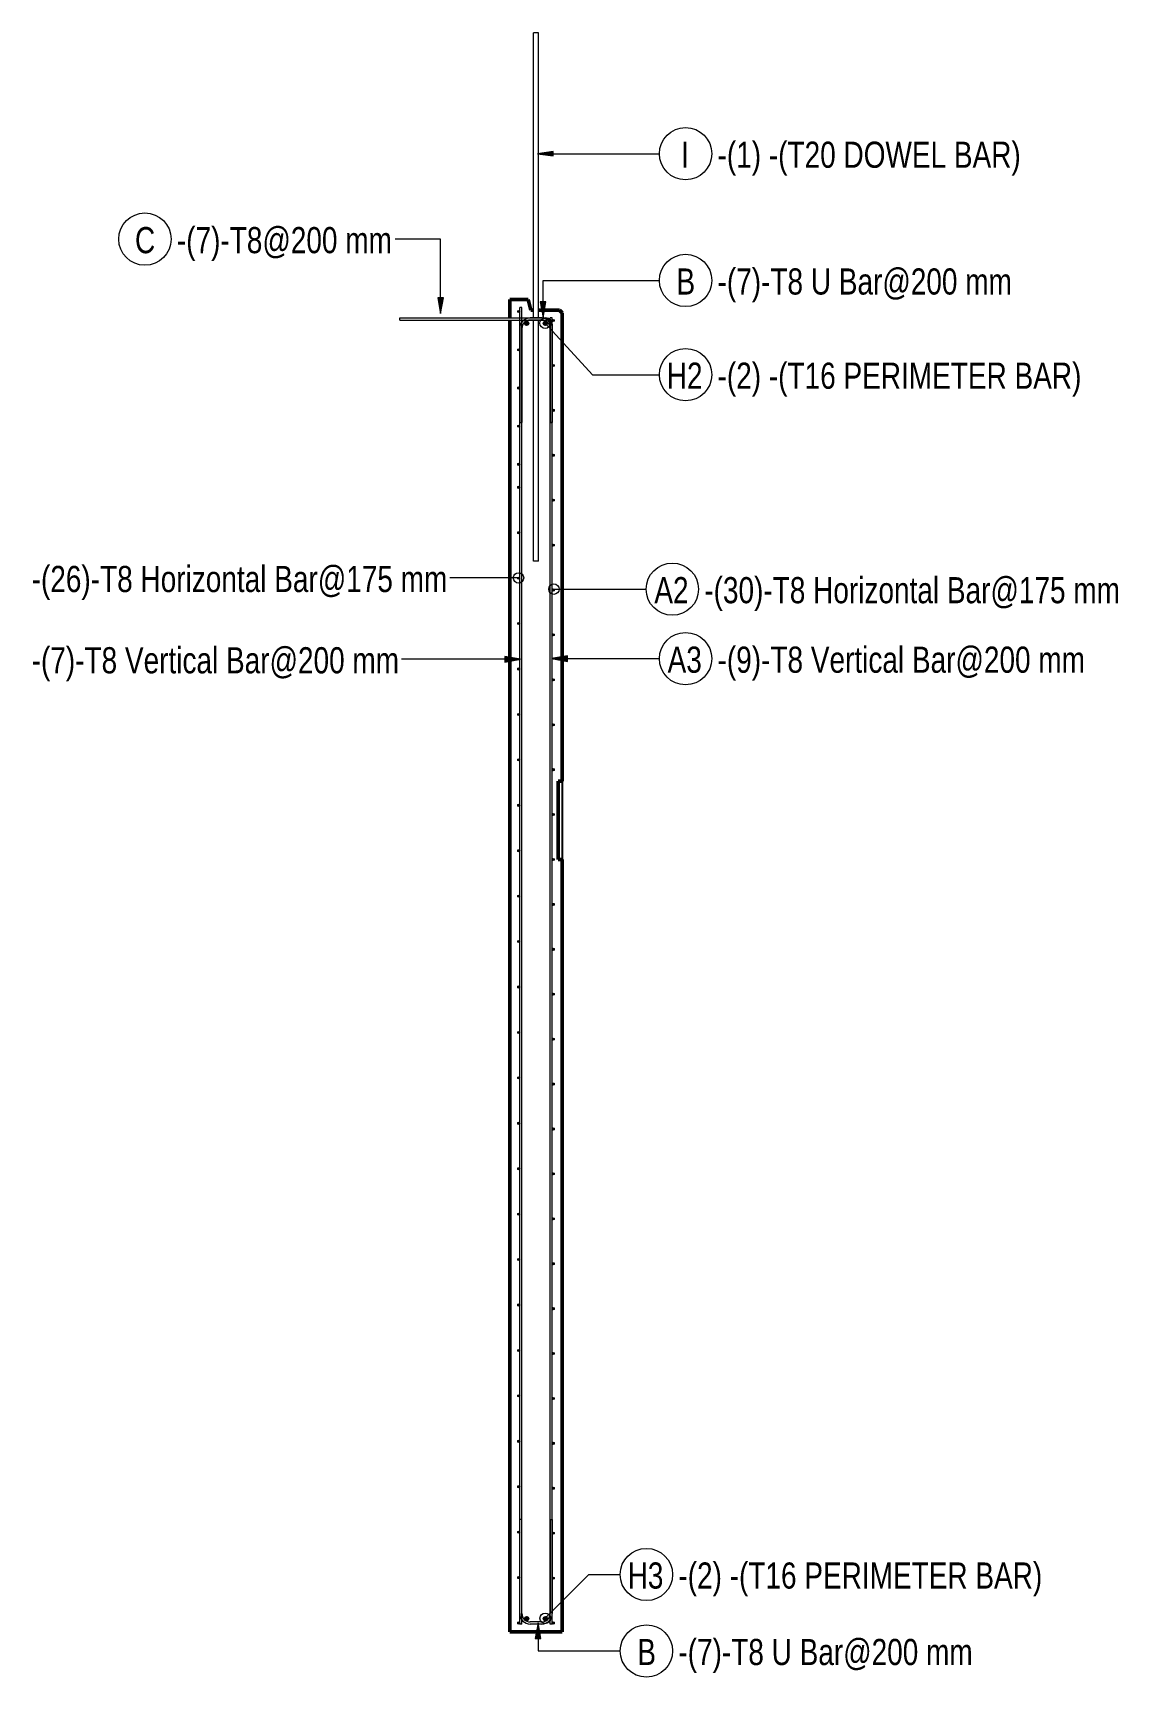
# Model space of a CAD drawing. Header units: millimetres. Extents: x 1454 to 26503, y -2036 to 18825.
# Drawn here: x 10923 to 15071, y -1568 to 4720 of the extents above; entities that cross this region are included whole.
import ezdxf

# ---------------------------------------------------------------- set-up
doc = ezdxf.new("R2010")
doc.units = ezdxf.units.MM
doc.linetypes.add('Dash', pattern=[6.36, 3.18, -3.18])
for name, color, linetype, lineweight in [('A-WALL', 113, 'Continuous', 25), ('A-WALL-HDLN', 110, 'Dash', 25), ('S-RBAR', 171, 'Continuous', 18), ('S-RBAR-IDEN', 171, 'Continuous', 9)]:
    doc.layers.add(name, color=color, linetype=linetype, lineweight=lineweight)
doc.styles.add('Nirmala UI Semilight', font='NirmalaS.ttf', dxfattribs={"width": 0.8, "height": 100})

# ---------------------------------------------------------------- blocks, each defined once
blk = doc.blocks.new('M_Rebar Tag_rfa MARK - ARROW-794226-Elevation Right 2')
at = {"layer": 'S-RBAR-IDEN'}
blk.add_circle((18607.3, 4258), 100, dxfattribs=at)
blk = doc.blocks.new('M_Rebar Tag_rfa Dimension - ARROW-793927-Elevation Right 2')
at = {"layer": 'S-RBAR-IDEN'}
blk.add_circle((16540.5, 3931.4), 100, dxfattribs=at)
blk = doc.blocks.new('M_Rebar Tag_rfa Dimension - DOT-793929-Elevation Right 2')
at = {"layer": 'S-RBAR-IDEN'}
blk.add_circle((18556.6, 2592.7), 100, dxfattribs=at)
blk = doc.blocks.new('M_Rebar Tag_rfa MARK - DOT 1 MM-794228-Elevation Right 2')
at = {"layer": 'S-RBAR-IDEN'}
blk.add_circle((18607.3, 3412.9), 100, dxfattribs=at)

msp = doc.modelspace()

# ---------------------------------------------------------------- hatches: boundary and pattern name
at = {"layer": 'S-RBAR'}
h = msp.add_hatch(color=256, dxfattribs=at)
edge = h.paths.add_edge_path()
edge.add_arc((12779.93621, 3654.25817), 4, 0, 360)
for points in [[(12779.93621, 3650.25817), (12783.93621, 3654.25817), (12779.93621, 3658.25817), (12775.93621, 3654.25817)], [(12807.58374, 3601.89155), (12816.52802, 3604.79772), (12816.52802, 3614.20228), (12807.58374, 3617.10845), (12802.05588, 3609.5)], [(12879.41376, 3601.89155), (12888.35803, 3604.79772), (12888.35803, 3614.20228), (12879.41376, 3617.10845), (12873.8859, 3609.5)], [(12911.93621, 3616), (12915.93621, 3620), (12911.93621, 3624), (12907.93621, 3620)], [(12779.93621, 3504.17871), (12783.93621, 3508.17871), (12779.93621, 3512.17871), (12775.93621, 3508.17871)], [(12911.93621, 3444.24138), (12915.93621, 3448.24138), (12911.93621, 3452.24138), (12907.93621, 3448.24138)], [(12779.93621, 3358.09926), (12783.93621, 3362.09926), (12779.93621, 3366.09926), (12775.93621, 3362.09926)], [(12911.93621, 3272.48276), (12915.93621, 3276.48276), (12911.93621, 3280.48276), (12907.93621, 3276.48276)], [(12779.93621, 3212.01981), (12783.93621, 3216.01981), (12779.93621, 3220.01981), (12775.93621, 3216.01981)], [(12911.93621, 3100.72414), (12915.93621, 3104.72414), (12911.93621, 3108.72414), (12907.93621, 3104.72414)], [(12779.93621, 3065.94035), (12783.93621, 3069.94035), (12779.93621, 3073.94035), (12775.93621, 3069.94035)], [(12779.93621, 2978.26923), (12783.93621, 2982.26923), (12779.93621, 2986.26923), (12775.93621, 2982.26923)], [(12911.93621, 2928.96552), (12915.93621, 2932.96552), (12911.93621, 2936.96552), (12907.93621, 2932.96552)], [(12779.93621, 2804.53846), (12783.93621, 2808.53846), (12779.93621, 2812.53846), (12775.93621, 2808.53846)], [(12911.93621, 2757.2069), (12915.93621, 2761.2069), (12911.93621, 2765.2069), (12907.93621, 2761.2069)], [(12779.93621, 2630.80769), (12783.93621, 2634.80769), (12779.93621, 2638.80769), (12775.93621, 2634.80769)], [(12911.93621, 2585.44828), (12915.93621, 2589.44828), (12911.93621, 2593.44828), (12907.93621, 2589.44828)], [(12779.93621, 2457.07692), (12783.93621, 2461.07692), (12779.93621, 2465.07692), (12775.93621, 2461.07692)], [(12911.93621, 2413.68966), (12915.93621, 2417.68966), (12911.93621, 2421.68966), (12907.93621, 2417.68966)], [(12779.93621, 2283.34615), (12783.93621, 2287.34615), (12779.93621, 2291.34615), (12775.93621, 2287.34615)], [(12911.93621, 2241.93103), (12915.93621, 2245.93103), (12911.93621, 2249.93103), (12907.93621, 2245.93103)], [(12779.93621, 2109.61538), (12783.93621, 2113.61538), (12779.93621, 2117.61538), (12775.93621, 2113.61538)], [(12911.93621, 2070.17241), (12915.93621, 2074.17241), (12911.93621, 2078.17241), (12907.93621, 2074.17241)], [(12779.93621, 1935.88462), (12783.93621, 1939.88462), (12779.93621, 1943.88462), (12775.93621, 1939.88462)], [(12911.93621, 1898.41379), (12915.93621, 1902.41379), (12911.93621, 1906.41379), (12907.93621, 1902.41379)], [(12779.93621, 1762.15385), (12783.93621, 1766.15385), (12779.93621, 1770.15385), (12775.93621, 1766.15385)], [(12911.93621, 1726.65517), (12915.93621, 1730.65517), (12911.93621, 1734.65517), (12907.93621, 1730.65517)], [(12779.93621, 1588.42308), (12783.93621, 1592.42308), (12779.93621, 1596.42308), (12775.93621, 1592.42308)], [(12911.93621, 1554.89655), (12915.93621, 1558.89655), (12911.93621, 1562.89655), (12907.93621, 1558.89655)], [(12779.93621, 1414.69231), (12783.93621, 1418.69231), (12779.93621, 1422.69231), (12775.93621, 1418.69231)], [(12911.93621, 1383.13793), (12915.93621, 1387.13793), (12911.93621, 1391.13793), (12907.93621, 1387.13793)], [(12779.93621, 1240.96154), (12783.93621, 1244.96154), (12779.93621, 1248.96154), (12775.93621, 1244.96154)], [(12911.93621, 1211.37931), (12915.93621, 1215.37931), (12911.93621, 1219.37931), (12907.93621, 1215.37931)], [(12779.93621, 1067.23077), (12783.93621, 1071.23077), (12779.93621, 1075.23077), (12775.93621, 1071.23077)], [(12911.93621, 1039.62069), (12915.93621, 1043.62069), (12911.93621, 1047.62069), (12907.93621, 1043.62069)], [(12779.93621, 893.5), (12783.93621, 897.5), (12779.93621, 901.5), (12775.93621, 897.5)], [(12911.93621, 867.86207), (12915.93621, 871.86207), (12911.93621, 875.86207), (12907.93621, 871.86207)], [(12779.93621, 719.76923), (12783.93621, 723.76923), (12779.93621, 727.76923), (12775.93621, 723.76923)], [(12911.93621, 696.10345), (12915.93621, 700.10345), (12911.93621, 704.10345), (12907.93621, 700.10345)], [(12779.93621, 546.03846), (12783.93621, 550.03846), (12779.93621, 554.03846), (12775.93621, 550.03846)], [(12911.93621, 524.34483), (12915.93621, 528.34483), (12911.93621, 532.34483), (12907.93621, 528.34483)], [(12779.93621, 372.30769), (12783.93621, 376.30769), (12779.93621, 380.30769), (12775.93621, 376.30769)], [(12911.93621, 352.58621), (12915.93621, 356.58621), (12911.93621, 360.58621), (12907.93621, 356.58621)], [(12779.93621, 198.57692), (12783.93621, 202.57692), (12779.93621, 206.57692), (12775.93621, 202.57692)], [(12911.93621, 180.82759), (12915.93621, 184.82759), (12911.93621, 188.82759), (12907.93621, 184.82759)], [(12779.93621, 24.84615), (12783.93621, 28.84615), (12779.93621, 32.84615), (12775.93621, 28.84615)], [(12911.93621, 9.06897), (12915.93621, 13.06897), (12911.93621, 17.06897), (12907.93621, 13.06897)], [(12779.93621, -148.88462), (12783.93621, -144.88462), (12779.93621, -140.88462), (12775.93621, -144.88462)], [(12911.93621, -162.68966), (12915.93621, -158.68966), (12911.93621, -154.68966), (12907.93621, -158.68966)], [(12779.93621, -322.61538), (12783.93621, -318.61538), (12779.93621, -314.61538), (12775.93621, -318.61538)], [(12911.93621, -334.44828), (12915.93621, -330.44828), (12911.93621, -326.44828), (12907.93621, -330.44828)], [(12779.93621, -496.34615), (12783.93621, -492.34615), (12779.93621, -488.34615), (12775.93621, -492.34615)], [(12911.93621, -506.2069), (12915.93621, -502.2069), (12911.93621, -498.2069), (12907.93621, -502.2069)], [(12779.93621, -670.07692), (12783.93621, -666.07692), (12779.93621, -662.07692), (12775.93621, -666.07692)], [(12911.93621, -677.96552), (12915.93621, -673.96552), (12911.93621, -669.96552), (12907.93621, -673.96552)], [(12779.93621, -843.80769), (12783.93621, -839.80769), (12779.93621, -835.80769), (12775.93621, -839.80769)], [(12911.93621, -849.72414), (12915.93621, -845.72414), (12911.93621, -841.72414), (12907.93621, -845.72414)], [(12779.93621, -1017.53846), (12783.93621, -1013.53846), (12779.93621, -1009.53846), (12775.93621, -1013.53846)], [(12911.93621, -1021.48276), (12915.93621, -1017.48276), (12911.93621, -1013.48276), (12907.93621, -1017.48276)], [(12779.93621, -1191.26923), (12783.93621, -1187.26923), (12779.93621, -1183.26923), (12775.93621, -1187.26923)], [(12911.93621, -1193.24138), (12915.93621, -1189.24138), (12911.93621, -1185.24138), (12907.93621, -1189.24138)], [(12779.93621, -1365), (12783.93621, -1361), (12779.93621, -1357), (12775.93621, -1361)], [(12812.52802, -1352.10845), (12818.05588, -1344.5), (12812.52802, -1336.89155), (12803.58374, -1339.79772), (12803.58374, -1349.20228)], [(12884.35803, -1352.10845), (12889.8859, -1344.5), (12884.35803, -1336.89155), (12875.41376, -1339.79772), (12875.41376, -1349.20228)], [(12911.93621, -1365), (12915.93621, -1361), (12911.93621, -1357), (12907.93621, -1361)]]:
    msp.add_hatch(color=256, dxfattribs=at).paths.add_polyline_path(points)
h = msp.add_hatch(color=256, dxfattribs=at)
edge = h.paths.add_edge_path()
edge.add_arc((12810.05588, 3609.5), 8, 0, 360)
h = msp.add_hatch(color=256, dxfattribs=at)
edge = h.paths.add_edge_path()
edge.add_arc((12881.8859, 3609.5), 8, 0, 360)
h = msp.add_hatch(color=256, dxfattribs=at)
edge = h.paths.add_edge_path()
edge.add_arc((12911.93621, 3620), 4, 0, 360)
h = msp.add_hatch(color=256, dxfattribs=at)
edge = h.paths.add_edge_path()
edge.add_arc((12779.93621, 3508.17871), 4, 0, 360)
h = msp.add_hatch(color=256, dxfattribs=at)
edge = h.paths.add_edge_path()
edge.add_arc((12911.93621, 3448.24138), 4, 0, 360)
h = msp.add_hatch(color=256, dxfattribs=at)
edge = h.paths.add_edge_path()
edge.add_arc((12779.93621, 3362.09926), 4, 0, 360)
h = msp.add_hatch(color=256, dxfattribs=at)
edge = h.paths.add_edge_path()
edge.add_arc((12911.93621, 3276.48276), 4, 0, 360)
h = msp.add_hatch(color=256, dxfattribs=at)
edge = h.paths.add_edge_path()
edge.add_arc((12779.93621, 3216.01981), 4, 0, 360)
h = msp.add_hatch(color=256, dxfattribs=at)
edge = h.paths.add_edge_path()
edge.add_arc((12911.93621, 3104.72414), 4, 0, 360)
h = msp.add_hatch(color=256, dxfattribs=at)
edge = h.paths.add_edge_path()
edge.add_arc((12779.93621, 3069.94035), 4, 0, 360)
h = msp.add_hatch(color=256, dxfattribs=at)
edge = h.paths.add_edge_path()
edge.add_arc((12779.93621, 2982.26923), 4, 0, 360)
h = msp.add_hatch(color=256, dxfattribs=at)
edge = h.paths.add_edge_path()
edge.add_arc((12911.93621, 2932.96552), 4, 0, 360)
h = msp.add_hatch(color=256, dxfattribs=at)
edge = h.paths.add_edge_path()
edge.add_arc((12779.93621, 2808.53846), 4, 0, 360)
h = msp.add_hatch(color=256, dxfattribs=at)
edge = h.paths.add_edge_path()
edge.add_arc((12911.93621, 2761.2069), 4, 0, 360)
h = msp.add_hatch(color=256, dxfattribs=at)
edge = h.paths.add_edge_path()
edge.add_arc((12779.93621, 2634.80769), 4, 0, 360)
h = msp.add_hatch(color=256, dxfattribs=at)
edge = h.paths.add_edge_path()
edge.add_arc((12911.93621, 2589.44828), 4, 0, 360)
h = msp.add_hatch(color=256, dxfattribs=at)
edge = h.paths.add_edge_path()
edge.add_arc((12779.93621, 2461.07692), 4, 0, 360)
h = msp.add_hatch(color=256, dxfattribs=at)
edge = h.paths.add_edge_path()
edge.add_arc((12911.93621, 2417.68966), 4, 0, 360)
h = msp.add_hatch(color=256, dxfattribs=at)
edge = h.paths.add_edge_path()
edge.add_arc((12779.93621, 2287.34615), 4, 0, 360)
h = msp.add_hatch(color=256, dxfattribs=at)
edge = h.paths.add_edge_path()
edge.add_arc((12911.93621, 2245.93103), 4, 0, 360)
h = msp.add_hatch(color=256, dxfattribs=at)
edge = h.paths.add_edge_path()
edge.add_arc((12779.93621, 2113.61538), 4, 0, 360)
h = msp.add_hatch(color=256, dxfattribs=at)
edge = h.paths.add_edge_path()
edge.add_arc((12911.93621, 2074.17241), 4, 0, 360)
h = msp.add_hatch(color=256, dxfattribs=at)
edge = h.paths.add_edge_path()
edge.add_arc((12779.93621, 1939.88462), 4, 0, 360)
h = msp.add_hatch(color=256, dxfattribs=at)
edge = h.paths.add_edge_path()
edge.add_arc((12911.93621, 1902.41379), 4, 0, 360)
h = msp.add_hatch(color=256, dxfattribs=at)
edge = h.paths.add_edge_path()
edge.add_arc((12779.93621, 1766.15385), 4, 0, 360)
h = msp.add_hatch(color=256, dxfattribs=at)
edge = h.paths.add_edge_path()
edge.add_arc((12911.93621, 1730.65517), 4, 0, 360)
h = msp.add_hatch(color=256, dxfattribs=at)
edge = h.paths.add_edge_path()
edge.add_arc((12779.93621, 1592.42308), 4, 0, 360)
h = msp.add_hatch(color=256, dxfattribs=at)
edge = h.paths.add_edge_path()
edge.add_arc((12911.93621, 1558.89655), 4, 0, 360)
h = msp.add_hatch(color=256, dxfattribs=at)
edge = h.paths.add_edge_path()
edge.add_arc((12779.93621, 1418.69231), 4, 0, 360)
h = msp.add_hatch(color=256, dxfattribs=at)
edge = h.paths.add_edge_path()
edge.add_arc((12911.93621, 1387.13793), 4, 0, 360)
h = msp.add_hatch(color=256, dxfattribs=at)
edge = h.paths.add_edge_path()
edge.add_arc((12779.93621, 1244.96154), 4, 0, 360)
h = msp.add_hatch(color=256, dxfattribs=at)
edge = h.paths.add_edge_path()
edge.add_arc((12911.93621, 1215.37931), 4, 0, 360)
h = msp.add_hatch(color=256, dxfattribs=at)
edge = h.paths.add_edge_path()
edge.add_arc((12779.93621, 1071.23077), 4, 0, 360)
h = msp.add_hatch(color=256, dxfattribs=at)
edge = h.paths.add_edge_path()
edge.add_arc((12911.93621, 1043.62069), 4, 0, 360)
h = msp.add_hatch(color=256, dxfattribs=at)
edge = h.paths.add_edge_path()
edge.add_arc((12779.93621, 897.5), 4, 0, 360)
h = msp.add_hatch(color=256, dxfattribs=at)
edge = h.paths.add_edge_path()
edge.add_arc((12911.93621, 871.86207), 4, 0, 360)
h = msp.add_hatch(color=256, dxfattribs=at)
edge = h.paths.add_edge_path()
edge.add_arc((12779.93621, 723.76923), 4, 0, 360)
h = msp.add_hatch(color=256, dxfattribs=at)
edge = h.paths.add_edge_path()
edge.add_arc((12911.93621, 700.10345), 4, 0, 360)
h = msp.add_hatch(color=256, dxfattribs=at)
edge = h.paths.add_edge_path()
edge.add_arc((12779.93621, 550.03846), 4, 0, 360)
h = msp.add_hatch(color=256, dxfattribs=at)
edge = h.paths.add_edge_path()
edge.add_arc((12911.93621, 528.34483), 4, 0, 360)
h = msp.add_hatch(color=256, dxfattribs=at)
edge = h.paths.add_edge_path()
edge.add_arc((12779.93621, 376.30769), 4, 0, 360)
h = msp.add_hatch(color=256, dxfattribs=at)
edge = h.paths.add_edge_path()
edge.add_arc((12911.93621, 356.58621), 4, 0, 360)
h = msp.add_hatch(color=256, dxfattribs=at)
edge = h.paths.add_edge_path()
edge.add_arc((12779.93621, 202.57692), 4, 0, 360)
h = msp.add_hatch(color=256, dxfattribs=at)
edge = h.paths.add_edge_path()
edge.add_arc((12911.93621, 184.82759), 4, 0, 360)
h = msp.add_hatch(color=256, dxfattribs=at)
edge = h.paths.add_edge_path()
edge.add_arc((12779.93621, 28.84615), 4, 0, 360)
h = msp.add_hatch(color=256, dxfattribs=at)
edge = h.paths.add_edge_path()
edge.add_arc((12911.93621, 13.06897), 4, 0, 360)
h = msp.add_hatch(color=256, dxfattribs=at)
edge = h.paths.add_edge_path()
edge.add_arc((12779.93621, -144.88462), 4, 0, 360)
h = msp.add_hatch(color=256, dxfattribs=at)
edge = h.paths.add_edge_path()
edge.add_arc((12911.93621, -158.68966), 4, 0, 360)
h = msp.add_hatch(color=256, dxfattribs=at)
edge = h.paths.add_edge_path()
edge.add_arc((12779.93621, -318.61538), 4, 0, 360)
h = msp.add_hatch(color=256, dxfattribs=at)
edge = h.paths.add_edge_path()
edge.add_arc((12911.93621, -330.44828), 4, 0, 360)
h = msp.add_hatch(color=256, dxfattribs=at)
edge = h.paths.add_edge_path()
edge.add_arc((12779.93621, -492.34615), 4, 0, 360)
h = msp.add_hatch(color=256, dxfattribs=at)
edge = h.paths.add_edge_path()
edge.add_arc((12911.93621, -502.2069), 4, 0, 360)
h = msp.add_hatch(color=256, dxfattribs=at)
edge = h.paths.add_edge_path()
edge.add_arc((12779.93621, -666.07692), 4, 0, 360)
h = msp.add_hatch(color=256, dxfattribs=at)
edge = h.paths.add_edge_path()
edge.add_arc((12911.93621, -673.96552), 4, 0, 360)
h = msp.add_hatch(color=256, dxfattribs=at)
edge = h.paths.add_edge_path()
edge.add_arc((12779.93621, -839.80769), 4, 0, 360)
h = msp.add_hatch(color=256, dxfattribs=at)
edge = h.paths.add_edge_path()
edge.add_arc((12911.93621, -845.72414), 4, 0, 360)
h = msp.add_hatch(color=256, dxfattribs=at)
edge = h.paths.add_edge_path()
edge.add_arc((12779.93621, -1013.53846), 4, 0, 360)
h = msp.add_hatch(color=256, dxfattribs=at)
edge = h.paths.add_edge_path()
edge.add_arc((12911.93621, -1017.48276), 4, 0, 360)
h = msp.add_hatch(color=256, dxfattribs=at)
edge = h.paths.add_edge_path()
edge.add_arc((12779.93621, -1187.26923), 4, 0, 360)
h = msp.add_hatch(color=256, dxfattribs=at)
edge = h.paths.add_edge_path()
edge.add_arc((12911.93621, -1189.24138), 4, 0, 360)
h = msp.add_hatch(color=256, dxfattribs=at)
edge = h.paths.add_edge_path()
edge.add_arc((12779.93621, -1361), 4, 0, 360)
h = msp.add_hatch(color=256, dxfattribs=at)
edge = h.paths.add_edge_path()
edge.add_arc((12810.05588, -1344.5), 8, 0, 360)
h = msp.add_hatch(color=256, dxfattribs=at)
edge = h.paths.add_edge_path()
edge.add_arc((12881.8859, -1344.5), 8, 0, 360)
h = msp.add_hatch(color=256, dxfattribs=at)
edge = h.paths.add_edge_path()
edge.add_arc((12911.93621, -1361), 4, 0, 360)
at = {"layer": 'S-RBAR-IDEN'}
for points in [[(12851.98527, 4258.02639), (12911.98527, 4250.12724), (12911.98527, 4265.92554)], [(12481.34324, 3646.96792), (12491.92286, 3706.96792), (12470.76362, 3706.96792)], [(12872.92756, 3631.45246), (12883.50718, 3691.45246), (12862.34794, 3691.45246)], [(12786.23265, 2324.6758), (12726.23265, 2335.25542), (12726.23265, 2314.09618)], [(12905.82974, 2326.94405), (12965.82974, 2316.36444), (12965.82974, 2337.52367)], [(12853.84513, -1360.40321), (12843.26552, -1420.40321), (12864.42475, -1420.40321)]]:
    msp.add_hatch(color=256, dxfattribs=at).paths.add_polyline_path(points)

# ---------------------------------------------------------------- linework, layer by layer
at = {"layer": 'A-WALL', "lineweight": 50}
for p, q in [((12815.93393, 3700), (12745.93621, 3700)), ((12745.93621, 3700), (12745.93621, 3630)), ((12825.93393, 3660), (12815.93393, 3700)), ((12835.93621, 3660), (12825.93393, 3660)), ((12935.93621, 3660), (12855.93621, 3660)), ((12945.93621, 3650), (12935.93621, 3660)), ((12945.93621, 1857.85738), (12945.93621, 3650)), ((12745.93621, 3622), (12745.93621, -1395)), ((12930.93621, 1558.38351), (12930.93621, 1857.85738)), ((12930.93621, 1857.85738), (12945.93621, 1857.85738)), ((12945.93621, 1558.38351), (12930.93621, 1558.38351)), ((12945.93621, -1395), (12945.93621, 1558.38351)), ((12745.93621, -1395), (12945.93621, -1395))]:
    msp.add_line(p, q, dxfattribs=at)
at = {"layer": 'A-WALL'}
msp.add_line((12945.93621, 1855.86511), (12945.93621, 1560.37578), dxfattribs=at)
at = {"layer": 'A-WALL-HDLN'}
for p, q in [((12945.93621, 1858.08022), (12945.93621, 1855.86511)), ((12945.93621, 1560.37578), (12945.93621, 1558.16067))]:
    msp.add_line(p, q, dxfattribs=at)
at = {"layer": 'S-RBAR'}
for p, q in [((12855.93621, 4720), (12835.93621, 4720)), ((12835.93621, 3630), (12835.93621, 4720)), ((12855.93621, 3630), (12855.93621, 4720)), ((12779.93621, 3658.25817), (12775.93621, 3654.25817)), ((12775.93621, 3654.25817), (12779.93621, 3650.25817)), ((12783.93621, 3654.25817), (12779.93621, 3658.25817)), ((12779.93621, 3650.25817), (12783.93621, 3654.25817)), ((12791.93621, 3670), (12783.93621, 3670)), ((12783.93621, -1365), (12783.93621, 3670)), ((12791.93621, -1365), (12791.93621, 3670)), ((12325.93621, 3630), (12884.09476, 3630)), ((12325.93621, 3622), (12325.93621, 3630)), ((12325.93621, 3622), (12884.09476, 3622)), ((12783.93621, 3590), (12783.93621, 3230)), ((12791.93621, 3590), (12791.93621, 3230)), ((12807.58374, 3617.10845), (12802.05588, 3609.5)), ((12802.05588, 3609.5), (12807.58374, 3601.89155)), ((12816.52802, 3614.20228), (12807.58374, 3617.10845)), ((12807.58374, 3601.89155), (12816.52802, 3604.79772)), ((12816.52802, 3604.79772), (12816.52802, 3614.20228)), ((12867.93621, 3630), (12823.93621, 3630)), ((12867.93621, 3622), (12823.93621, 3622)), ((12835.93621, 2700), (12835.93621, 3622)), ((12855.93621, 2700), (12855.93621, 3622)), ((12879.41376, 3617.10845), (12873.8859, 3609.5)), ((12873.8859, 3609.5), (12879.41376, 3601.89155)), ((12888.35803, 3614.20228), (12879.41376, 3617.10845)), ((12879.41376, 3601.89155), (12888.35803, 3604.79772)), ((12888.35803, 3604.79772), (12888.35803, 3614.20228)), ((12907.93621, 3630), (12899.93621, 3630)), ((12899.93621, -1365), (12899.93621, 3630)), ((12899.93621, 3230), (12899.93621, 3590)), ((12900.09476, 3606), (12900.09476, 3230)), ((12907.93621, -1365), (12907.93621, 3630)), ((12911.93621, 3624), (12907.93621, 3620)), ((12907.93621, 3620), (12911.93621, 3616)), ((12907.93621, 3230), (12907.93621, 3590)), ((12908.09476, 3606), (12908.09476, 3230)), ((12915.93621, 3620), (12911.93621, 3624)), ((12911.93621, 3616), (12915.93621, 3620)), ((12779.93621, 3512.17871), (12775.93621, 3508.17871)), ((12775.93621, 3508.17871), (12779.93621, 3504.17871)), ((12783.93621, 3508.17871), (12779.93621, 3512.17871)), ((12779.93621, 3504.17871), (12783.93621, 3508.17871)), ((12911.93621, 3452.24138), (12907.93621, 3448.24138)), ((12907.93621, 3448.24138), (12911.93621, 3444.24138)), ((12915.93621, 3448.24138), (12911.93621, 3452.24138)), ((12911.93621, 3444.24138), (12915.93621, 3448.24138)), ((12779.93621, 3366.09926), (12775.93621, 3362.09926)), ((12775.93621, 3362.09926), (12779.93621, 3358.09926)), ((12783.93621, 3362.09926), (12779.93621, 3366.09926)), ((12779.93621, 3358.09926), (12783.93621, 3362.09926)), ((12911.93621, 3280.48276), (12907.93621, 3276.48276)), ((12907.93621, 3276.48276), (12911.93621, 3272.48276)), ((12915.93621, 3276.48276), (12911.93621, 3280.48276)), ((12911.93621, 3272.48276), (12915.93621, 3276.48276)), ((12779.93621, 3220.01981), (12775.93621, 3216.01981)), ((12775.93621, 3216.01981), (12779.93621, 3212.01981)), ((12783.93621, 3216.01981), (12779.93621, 3220.01981)), ((12779.93621, 3212.01981), (12783.93621, 3216.01981)), ((12783.93621, 3230), (12791.93621, 3230)), ((12907.93621, 3230), (12899.93621, 3230)), ((12900.09476, 3230), (12908.09476, 3230)), ((12911.93621, 3108.72414), (12907.93621, 3104.72414)), ((12907.93621, 3104.72414), (12911.93621, 3100.72414)), ((12915.93621, 3104.72414), (12911.93621, 3108.72414)), ((12911.93621, 3100.72414), (12915.93621, 3104.72414)), ((12779.93621, 3073.94035), (12775.93621, 3069.94035)), ((12775.93621, 3069.94035), (12779.93621, 3065.94035)), ((12783.93621, 3069.94035), (12779.93621, 3073.94035)), ((12779.93621, 3065.94035), (12783.93621, 3069.94035)), ((12779.93621, 2986.26923), (12775.93621, 2982.26923)), ((12775.93621, 2982.26923), (12779.93621, 2978.26923)), ((12783.93621, 2982.26923), (12779.93621, 2986.26923)), ((12779.93621, 2978.26923), (12783.93621, 2982.26923)), ((12911.93621, 2936.96552), (12907.93621, 2932.96552)), ((12907.93621, 2932.96552), (12911.93621, 2928.96552)), ((12915.93621, 2932.96552), (12911.93621, 2936.96552)), ((12911.93621, 2928.96552), (12915.93621, 2932.96552)), ((12779.93621, 2812.53846), (12775.93621, 2808.53846)), ((12775.93621, 2808.53846), (12779.93621, 2804.53846)), ((12783.93621, 2808.53846), (12779.93621, 2812.53846)), ((12779.93621, 2804.53846), (12783.93621, 2808.53846)), ((12911.93621, 2765.2069), (12907.93621, 2761.2069)), ((12907.93621, 2761.2069), (12911.93621, 2757.2069)), ((12915.93621, 2761.2069), (12911.93621, 2765.2069)), ((12911.93621, 2757.2069), (12915.93621, 2761.2069)), ((12855.93621, 2700), (12835.93621, 2700)), ((12779.93621, 2638.80769), (12775.93621, 2634.80769)), ((12775.93621, 2634.80769), (12779.93621, 2630.80769)), ((12783.93621, 2634.80769), (12779.93621, 2638.80769)), ((12779.93621, 2630.80769), (12783.93621, 2634.80769)), ((12911.93621, 2593.44828), (12907.93621, 2589.44828)), ((12907.93621, 2589.44828), (12911.93621, 2585.44828)), ((12915.93621, 2589.44828), (12911.93621, 2593.44828)), ((12911.93621, 2585.44828), (12915.93621, 2589.44828)), ((12779.93621, 2465.07692), (12775.93621, 2461.07692)), ((12775.93621, 2461.07692), (12779.93621, 2457.07692)), ((12783.93621, 2461.07692), (12779.93621, 2465.07692)), ((12779.93621, 2457.07692), (12783.93621, 2461.07692)), ((12911.93621, 2421.68966), (12907.93621, 2417.68966)), ((12907.93621, 2417.68966), (12911.93621, 2413.68966)), ((12915.93621, 2417.68966), (12911.93621, 2421.68966)), ((12911.93621, 2413.68966), (12915.93621, 2417.68966)), ((12779.93621, 2291.34615), (12775.93621, 2287.34615)), ((12775.93621, 2287.34615), (12779.93621, 2283.34615)), ((12783.93621, 2287.34615), (12779.93621, 2291.34615)), ((12779.93621, 2283.34615), (12783.93621, 2287.34615)), ((12911.93621, 2249.93103), (12907.93621, 2245.93103)), ((12907.93621, 2245.93103), (12911.93621, 2241.93103)), ((12915.93621, 2245.93103), (12911.93621, 2249.93103)), ((12911.93621, 2241.93103), (12915.93621, 2245.93103)), ((12779.93621, 2117.61538), (12775.93621, 2113.61538)), ((12775.93621, 2113.61538), (12779.93621, 2109.61538)), ((12783.93621, 2113.61538), (12779.93621, 2117.61538)), ((12779.93621, 2109.61538), (12783.93621, 2113.61538)), ((12911.93621, 2078.17241), (12907.93621, 2074.17241)), ((12915.93621, 2074.17241), (12911.93621, 2078.17241)), ((12907.93621, 2074.17241), (12911.93621, 2070.17241)), ((12911.93621, 2070.17241), (12915.93621, 2074.17241)), ((12779.93621, 1943.88462), (12775.93621, 1939.88462)), ((12775.93621, 1939.88462), (12779.93621, 1935.88462)), ((12783.93621, 1939.88462), (12779.93621, 1943.88462)), ((12779.93621, 1935.88462), (12783.93621, 1939.88462)), ((12911.93621, 1906.41379), (12907.93621, 1902.41379)), ((12907.93621, 1902.41379), (12911.93621, 1898.41379)), ((12915.93621, 1902.41379), (12911.93621, 1906.41379)), ((12911.93621, 1898.41379), (12915.93621, 1902.41379)), ((12779.93621, 1770.15385), (12775.93621, 1766.15385)), ((12775.93621, 1766.15385), (12779.93621, 1762.15385)), ((12783.93621, 1766.15385), (12779.93621, 1770.15385)), ((12779.93621, 1762.15385), (12783.93621, 1766.15385)), ((12911.93621, 1734.65517), (12907.93621, 1730.65517)), ((12907.93621, 1730.65517), (12911.93621, 1726.65517)), ((12915.93621, 1730.65517), (12911.93621, 1734.65517)), ((12911.93621, 1726.65517), (12915.93621, 1730.65517)), ((12779.93621, 1596.42308), (12775.93621, 1592.42308)), ((12775.93621, 1592.42308), (12779.93621, 1588.42308)), ((12783.93621, 1592.42308), (12779.93621, 1596.42308)), ((12779.93621, 1588.42308), (12783.93621, 1592.42308)), ((12911.93621, 1562.89655), (12907.93621, 1558.89655)), ((12907.93621, 1558.89655), (12911.93621, 1554.89655)), ((12915.93621, 1558.89655), (12911.93621, 1562.89655)), ((12911.93621, 1554.89655), (12915.93621, 1558.89655)), ((12779.93621, 1422.69231), (12775.93621, 1418.69231)), ((12775.93621, 1418.69231), (12779.93621, 1414.69231)), ((12783.93621, 1418.69231), (12779.93621, 1422.69231)), ((12779.93621, 1414.69231), (12783.93621, 1418.69231)), ((12911.93621, 1391.13793), (12907.93621, 1387.13793)), ((12907.93621, 1387.13793), (12911.93621, 1383.13793)), ((12915.93621, 1387.13793), (12911.93621, 1391.13793)), ((12911.93621, 1383.13793), (12915.93621, 1387.13793)), ((12779.93621, 1248.96154), (12775.93621, 1244.96154)), ((12775.93621, 1244.96154), (12779.93621, 1240.96154)), ((12783.93621, 1244.96154), (12779.93621, 1248.96154)), ((12779.93621, 1240.96154), (12783.93621, 1244.96154)), ((12911.93621, 1219.37931), (12907.93621, 1215.37931)), ((12907.93621, 1215.37931), (12911.93621, 1211.37931)), ((12915.93621, 1215.37931), (12911.93621, 1219.37931)), ((12911.93621, 1211.37931), (12915.93621, 1215.37931)), ((12779.93621, 1075.23077), (12775.93621, 1071.23077)), ((12775.93621, 1071.23077), (12779.93621, 1067.23077)), ((12783.93621, 1071.23077), (12779.93621, 1075.23077)), ((12779.93621, 1067.23077), (12783.93621, 1071.23077)), ((12911.93621, 1047.62069), (12907.93621, 1043.62069)), ((12907.93621, 1043.62069), (12911.93621, 1039.62069)), ((12915.93621, 1043.62069), (12911.93621, 1047.62069)), ((12911.93621, 1039.62069), (12915.93621, 1043.62069)), ((12779.93621, 901.5), (12775.93621, 897.5)), ((12775.93621, 897.5), (12779.93621, 893.5)), ((12783.93621, 897.5), (12779.93621, 901.5)), ((12779.93621, 893.5), (12783.93621, 897.5)), ((12911.93621, 875.86207), (12907.93621, 871.86207)), ((12907.93621, 871.86207), (12911.93621, 867.86207)), ((12915.93621, 871.86207), (12911.93621, 875.86207)), ((12911.93621, 867.86207), (12915.93621, 871.86207)), ((12779.93621, 727.76923), (12775.93621, 723.76923)), ((12775.93621, 723.76923), (12779.93621, 719.76923)), ((12783.93621, 723.76923), (12779.93621, 727.76923)), ((12779.93621, 719.76923), (12783.93621, 723.76923)), ((12911.93621, 704.10345), (12907.93621, 700.10345)), ((12907.93621, 700.10345), (12911.93621, 696.10345)), ((12915.93621, 700.10345), (12911.93621, 704.10345)), ((12911.93621, 696.10345), (12915.93621, 700.10345)), ((12779.93621, 554.03846), (12775.93621, 550.03846)), ((12775.93621, 550.03846), (12779.93621, 546.03846)), ((12783.93621, 550.03846), (12779.93621, 554.03846)), ((12779.93621, 546.03846), (12783.93621, 550.03846)), ((12911.93621, 532.34483), (12907.93621, 528.34483)), ((12907.93621, 528.34483), (12911.93621, 524.34483)), ((12915.93621, 528.34483), (12911.93621, 532.34483)), ((12911.93621, 524.34483), (12915.93621, 528.34483)), ((12779.93621, 380.30769), (12775.93621, 376.30769)), ((12783.93621, 376.30769), (12779.93621, 380.30769)), ((12775.93621, 376.30769), (12779.93621, 372.30769)), ((12779.93621, 372.30769), (12783.93621, 376.30769)), ((12911.93621, 360.58621), (12907.93621, 356.58621)), ((12907.93621, 356.58621), (12911.93621, 352.58621)), ((12915.93621, 356.58621), (12911.93621, 360.58621)), ((12911.93621, 352.58621), (12915.93621, 356.58621)), ((12779.93621, 206.57692), (12775.93621, 202.57692)), ((12775.93621, 202.57692), (12779.93621, 198.57692)), ((12783.93621, 202.57692), (12779.93621, 206.57692)), ((12779.93621, 198.57692), (12783.93621, 202.57692)), ((12911.93621, 188.82759), (12907.93621, 184.82759)), ((12915.93621, 184.82759), (12911.93621, 188.82759)), ((12907.93621, 184.82759), (12911.93621, 180.82759)), ((12911.93621, 180.82759), (12915.93621, 184.82759)), ((12779.93621, 32.84615), (12775.93621, 28.84615)), ((12775.93621, 28.84615), (12779.93621, 24.84615)), ((12783.93621, 28.84615), (12779.93621, 32.84615)), ((12779.93621, 24.84615), (12783.93621, 28.84615)), ((12911.93621, 17.06897), (12907.93621, 13.06897)), ((12907.93621, 13.06897), (12911.93621, 9.06897)), ((12915.93621, 13.06897), (12911.93621, 17.06897)), ((12911.93621, 9.06897), (12915.93621, 13.06897)), ((12779.93621, -140.88462), (12775.93621, -144.88462)), ((12775.93621, -144.88462), (12779.93621, -148.88462)), ((12783.93621, -144.88462), (12779.93621, -140.88462)), ((12779.93621, -148.88462), (12783.93621, -144.88462)), ((12911.93621, -154.68966), (12907.93621, -158.68966)), ((12907.93621, -158.68966), (12911.93621, -162.68966)), ((12915.93621, -158.68966), (12911.93621, -154.68966)), ((12911.93621, -162.68966), (12915.93621, -158.68966)), ((12779.93621, -314.61538), (12775.93621, -318.61538)), ((12775.93621, -318.61538), (12779.93621, -322.61538)), ((12783.93621, -318.61538), (12779.93621, -314.61538)), ((12779.93621, -322.61538), (12783.93621, -318.61538)), ((12911.93621, -326.44828), (12907.93621, -330.44828)), ((12907.93621, -330.44828), (12911.93621, -334.44828)), ((12915.93621, -330.44828), (12911.93621, -326.44828)), ((12911.93621, -334.44828), (12915.93621, -330.44828)), ((12779.93621, -488.34615), (12775.93621, -492.34615)), ((12775.93621, -492.34615), (12779.93621, -496.34615)), ((12783.93621, -492.34615), (12779.93621, -488.34615)), ((12779.93621, -496.34615), (12783.93621, -492.34615)), ((12911.93621, -498.2069), (12907.93621, -502.2069)), ((12907.93621, -502.2069), (12911.93621, -506.2069)), ((12915.93621, -502.2069), (12911.93621, -498.2069)), ((12911.93621, -506.2069), (12915.93621, -502.2069)), ((12779.93621, -662.07692), (12775.93621, -666.07692)), ((12775.93621, -666.07692), (12779.93621, -670.07692)), ((12783.93621, -666.07692), (12779.93621, -662.07692)), ((12779.93621, -670.07692), (12783.93621, -666.07692)), ((12911.93621, -669.96552), (12907.93621, -673.96552)), ((12907.93621, -673.96552), (12911.93621, -677.96552)), ((12915.93621, -673.96552), (12911.93621, -669.96552)), ((12911.93621, -677.96552), (12915.93621, -673.96552)), ((12779.93621, -835.80769), (12775.93621, -839.80769)), ((12775.93621, -839.80769), (12779.93621, -843.80769)), ((12783.93621, -839.80769), (12779.93621, -835.80769)), ((12779.93621, -843.80769), (12783.93621, -839.80769)), ((12911.93621, -841.72414), (12907.93621, -845.72414)), ((12907.93621, -845.72414), (12911.93621, -849.72414)), ((12915.93621, -845.72414), (12911.93621, -841.72414)), ((12911.93621, -849.72414), (12915.93621, -845.72414)), ((12791.93621, -965), (12783.93621, -965)), ((12783.93621, -1325), (12783.93621, -965)), ((12791.93621, -1325), (12791.93621, -965)), ((12899.93621, -965), (12899.93621, -1325)), ((12899.93621, -965), (12907.93621, -965)), ((12907.93621, -965), (12907.93621, -1325)), ((12779.93621, -1009.53846), (12775.93621, -1013.53846)), ((12775.93621, -1013.53846), (12779.93621, -1017.53846)), ((12783.93621, -1013.53846), (12779.93621, -1009.53846)), ((12779.93621, -1017.53846), (12783.93621, -1013.53846)), ((12911.93621, -1013.48276), (12907.93621, -1017.48276)), ((12907.93621, -1017.48276), (12911.93621, -1021.48276)), ((12915.93621, -1017.48276), (12911.93621, -1013.48276)), ((12911.93621, -1021.48276), (12915.93621, -1017.48276)), ((12779.93621, -1183.26923), (12775.93621, -1187.26923)), ((12775.93621, -1187.26923), (12779.93621, -1191.26923)), ((12783.93621, -1187.26923), (12779.93621, -1183.26923)), ((12779.93621, -1191.26923), (12783.93621, -1187.26923)), ((12911.93621, -1185.24138), (12907.93621, -1189.24138)), ((12907.93621, -1189.24138), (12911.93621, -1193.24138)), ((12915.93621, -1189.24138), (12911.93621, -1185.24138)), ((12911.93621, -1193.24138), (12915.93621, -1189.24138)), ((12779.93621, -1357), (12775.93621, -1361)), ((12775.93621, -1361), (12779.93621, -1365)), ((12783.93621, -1361), (12779.93621, -1357)), ((12779.93621, -1365), (12783.93621, -1361)), ((12791.93621, -1365), (12783.93621, -1365)), ((12812.52802, -1336.89155), (12803.58374, -1339.79772)), ((12803.58374, -1339.79772), (12803.58374, -1349.20228)), ((12803.58374, -1349.20228), (12812.52802, -1352.10845)), ((12818.05588, -1344.5), (12812.52802, -1336.89155)), ((12812.52802, -1352.10845), (12818.05588, -1344.5)), ((12867.93621, -1357), (12823.93621, -1357)), ((12867.93621, -1365), (12823.93621, -1365)), ((12884.35803, -1336.89155), (12875.41376, -1339.79772)), ((12875.41376, -1339.79772), (12875.41376, -1349.20228)), ((12875.41376, -1349.20228), (12884.35803, -1352.10845)), ((12889.8859, -1344.5), (12884.35803, -1336.89155)), ((12884.35803, -1352.10845), (12889.8859, -1344.5)), ((12907.93621, -1365), (12899.93621, -1365)), ((12911.93621, -1357), (12907.93621, -1361)), ((12907.93621, -1361), (12911.93621, -1365)), ((12915.93621, -1361), (12911.93621, -1357)), ((12911.93621, -1365), (12915.93621, -1361))]:
    msp.add_line(p, q, dxfattribs=at)
for centre, radius in [((12779.93621, 3654.25817), 4), ((12810.05588, 3609.5), 8), ((12881.8859, 3609.5), 8), ((12911.93621, 3620), 4), ((12779.93621, 3508.17871), 4), ((12911.93621, 3448.24138), 4), ((12779.93621, 3362.09926), 4), ((12911.93621, 3276.48276), 4), ((12779.93621, 3216.01981), 4), ((12911.93621, 3104.72414), 4), ((12779.93621, 3069.94035), 4), ((12779.93621, 2982.26923), 4), ((12911.93621, 2932.96552), 4), ((12779.93621, 2808.53846), 4), ((12911.93621, 2761.2069), 4), ((12779.93621, 2634.80769), 4), ((12911.93621, 2589.44828), 4), ((12779.93621, 2461.07692), 4), ((12911.93621, 2417.68966), 4), ((12779.93621, 2287.34615), 4), ((12911.93621, 2245.93103), 4), ((12779.93621, 2113.61538), 4), ((12911.93621, 2074.17241), 4), ((12779.93621, 1939.88462), 4), ((12911.93621, 1902.41379), 4), ((12779.93621, 1766.15385), 4), ((12911.93621, 1730.65517), 4), ((12779.93621, 1592.42308), 4), ((12911.93621, 1558.89655), 4), ((12779.93621, 1418.69231), 4), ((12911.93621, 1387.13793), 4), ((12779.93621, 1244.96154), 4), ((12911.93621, 1215.37931), 4), ((12779.93621, 1071.23077), 4), ((12911.93621, 1043.62069), 4), ((12779.93621, 897.5), 4), ((12911.93621, 871.86207), 4), ((12779.93621, 723.76923), 4), ((12911.93621, 700.10345), 4), ((12779.93621, 550.03846), 4), ((12911.93621, 528.34483), 4), ((12779.93621, 376.30769), 4), ((12911.93621, 356.58621), 4), ((12779.93621, 202.57692), 4), ((12911.93621, 184.82759), 4), ((12779.93621, 28.84615), 4), ((12911.93621, 13.06897), 4), ((12779.93621, -144.88462), 4), ((12911.93621, -158.68966), 4), ((12779.93621, -318.61538), 4), ((12911.93621, -330.44828), 4), ((12779.93621, -492.34615), 4), ((12911.93621, -502.2069), 4), ((12779.93621, -666.07692), 4), ((12911.93621, -673.96552), 4), ((12779.93621, -839.80769), 4), ((12911.93621, -845.72414), 4), ((12779.93621, -1013.53846), 4), ((12911.93621, -1017.48276), 4), ((12779.93621, -1187.26923), 4), ((12911.93621, -1189.24138), 4), ((12779.93621, -1361), 4), ((12810.05588, -1344.5), 8), ((12881.8859, -1344.5), 8), ((12911.93621, -1361), 4)]:
    msp.add_circle(centre, radius, dxfattribs=at)
for centre, radius, start, end in [((12823.93621, 3590), 40, 90, 180), ((12823.93621, 3590), 32, 90, 180), ((12867.93621, 3590), 40, 0, 90), ((12867.93621, 3590), 32, 360, 90), ((12884.09476, 3606), 24, 0, 90), ((12884.09476, 3606), 16, 0, 90), ((12823.93621, -1325), 40, 180, 270), ((12823.93621, -1325), 32, 180, 270), ((12867.93621, -1325), 32, 270, 0), ((12867.93621, -1325), 40, 270, 0)]:
    msp.add_arc(centre, radius, start, end, dxfattribs=at)
at = {"layer": 'S-RBAR-IDEN'}
for p, q in [((12911.98527, 4265.92554), (12851.98527, 4258.02639)), ((12851.98527, 4258.02639), (12911.98527, 4250.12724)), ((12851.98527, 4258.02639), (13317.79213, 4258.02639)), ((12911.98527, 4250.12724), (12911.98527, 4265.92554)), ((12481.34324, 3931.39254), (12307.12842, 3931.39254)), ((12481.34324, 3646.96792), (12481.34324, 3931.39254)), ((12872.92756, 3773.24707), (13317.79213, 3773.24707)), ((12872.92756, 3631.45246), (12872.92756, 3773.24707)), ((12491.92286, 3706.96792), (12470.76362, 3706.96792)), ((12470.76362, 3706.96792), (12481.34324, 3646.96792)), ((12481.34324, 3646.96792), (12491.92286, 3706.96792)), ((12883.50718, 3691.45246), (12862.34794, 3691.45246)), ((12862.34794, 3691.45246), (12872.92756, 3631.45246)), ((12872.92756, 3631.45246), (12883.50718, 3691.45246)), ((12880.83328, 3609.73617), (13061.59122, 3412.88334)), ((13061.59122, 3412.88334), (13317.79213, 3412.88334)), ((12779.01339, 2635.60209), (12516.06696, 2635.60209)), ((12914.57161, 2592.74611), (13267.07213, 2592.74611)), ((12786.23265, 2324.6758), (12726.23265, 2335.25542)), ((12726.23265, 2335.25542), (12726.23265, 2314.09618)), ((12965.82974, 2337.52367), (12905.82974, 2326.94405)), ((12905.82974, 2326.94405), (12965.82974, 2316.36444)), ((12905.82974, 2326.94405), (13317.79213, 2326.94405)), ((12965.82974, 2316.36444), (12965.82974, 2337.52367)), ((12786.23265, 2324.6758), (12332.06696, 2324.6758)), ((12726.23265, 2314.09618), (12786.23265, 2324.6758)), ((12881.13011, -1342.99796), (13047.76612, -1175.42579)), ((13047.76612, -1175.42579), (13168.06839, -1175.42579)), ((12853.84513, -1360.40321), (12843.26552, -1420.40321)), ((12864.42475, -1420.40321), (12853.84513, -1360.40321)), ((12853.84513, -1360.40321), (12853.84513, -1467.85779)), ((12843.26552, -1420.40321), (12864.42475, -1420.40321)), ((12853.84513, -1467.85779), (13168.06839, -1467.85779))]:
    msp.add_line(p, q, dxfattribs=at)
for centre in [(12880.83328, 3609.73617), (12779.01339, 2635.60209), (12914.57161, 2592.74611), (12881.13011, -1342.99796)]:
    msp.add_circle(centre, 20, dxfattribs=at)

# ---------------------------------------------------------------- block references
for name, p in [('M_Rebar Tag_rfa MARK - ARROW-794226-Elevation Right 2', (-5189.49429, 0)), ('M_Rebar Tag_rfa Dimension - ARROW-793927-Elevation Right 2', (-5189.49429, 0)), ('M_Rebar Tag_rfa Dimension - ARROW-793927-Elevation Right 2', (-3122.69924, -158.14547)), ('M_Rebar Tag_rfa MARK - DOT 1 MM-794228-Elevation Right 2', (-5189.49429, 0)), ('M_Rebar Tag_rfa Dimension - DOT-793929-Elevation Right 2', (-5189.49429, 0)), ('M_Rebar Tag_rfa Dimension - ARROW-793927-Elevation Right 2', (-3122.69924, -1604.44849)), ('M_Rebar Tag_rfa MARK - DOT 1 MM-794228-Elevation Right 2', (-5339.21804, -4588.30913)), ('M_Rebar Tag_rfa Dimension - ARROW-793927-Elevation Right 2', (-3272.42299, -5399.25034))]:
    msp.add_blockref(name, p, dxfattribs=at)

# ---------------------------------------------------------------- texts
at = {"layer": 'S-RBAR-IDEN', "char_height": 100, "attachment_point": 1, "style": 'Nirmala UI Semilight'}
for s, insert, width in [('I', (13400.86296, 4304.10829), 33.3502), ('-(1) -(T20 DOWEL BAR)', (13540.00348, 4304.10829), 1336.5734), ('C', (11312.94791, 3977.47444), 84.6582), ('-(7)-T8@200 mm', (11473.20842, 3977.47444), 1008.2022), ('B', (13382.94296, 3819.32897), 76.962), ('-(7)-T8 U Bar@200 mm', (13540.00348, 3819.32897), 1367.3582), ('H2', (13345.82296, 3458.96524), 166.751), ('-(2) -(T16 PERIMETER BAR)', (13540.00348, 3458.96524), 1546.9362), ('-(26)-T8 Horizontal Bar@175 mm', (10917.98696, 2681.68399), 1934.3116), ('-(30)-T8 Horizontal Bar@175 mm', (13489.28348, 2638.82801), 1934.3116), ('A2', (13298.30296, 2638.82801), 159.0548), ('-(7)-T8 Vertical Bar@200 mm', (10917.98696, 2370.7577), 1711.1218), ('A3', (13349.02296, 2373.02595), 159.0548), ('-(9)-T8 Vertical Bar@200 mm', (13540.00348, 2373.02595), 1713.6872), ('H3', (13196.09922, -1129.34389), 166.751), ('-(2) -(T16 PERIMETER BAR)', (13390.27973, -1129.34389), 1546.9362), ('B', (13233.21922, -1421.77589), 76.962), ('-(7)-T8 U Bar@200 mm', (13390.27973, -1421.77589), 1367.3582)]:
    msp.add_mtext(s, dxfattribs=dict(at, insert=insert, width=width))

doc.saveas('drawing.dxf')
